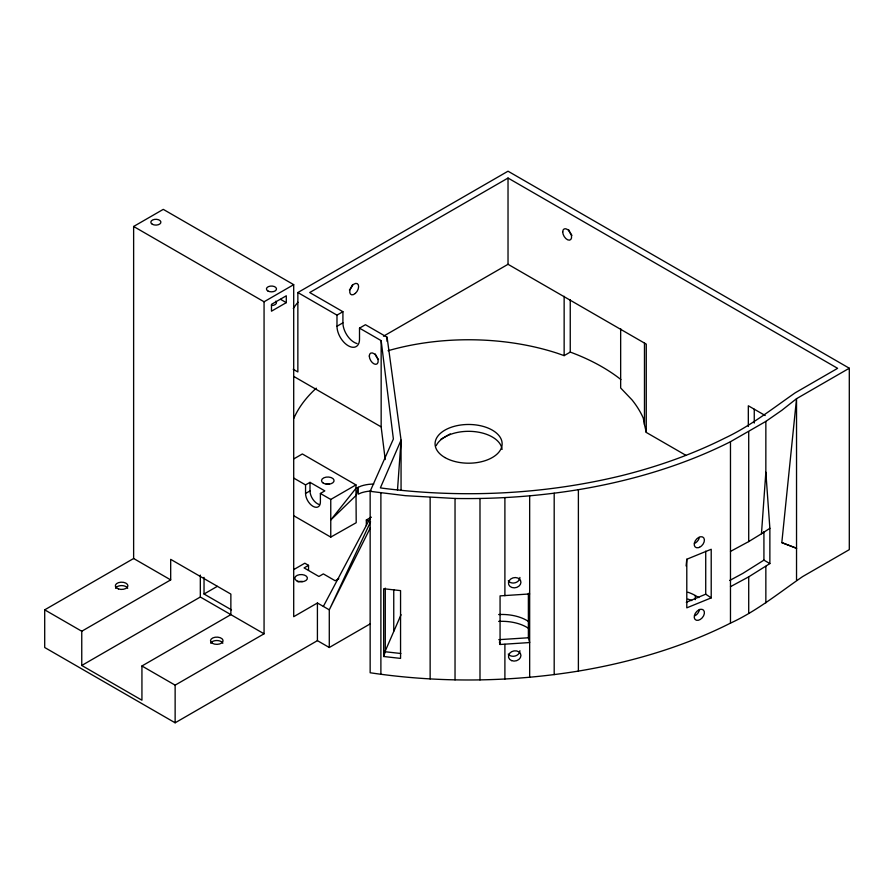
<?xml version="1.0" encoding="UTF-8"?>
<svg xmlns="http://www.w3.org/2000/svg" width="894" height="894" viewBox="0 0 894 894"><rect width="100%" height="100%" fill="white"/><g stroke="black" fill="none" stroke-linecap="round" stroke-linejoin="round"><path stroke-width="1.34" d="M370.194 623.878L329.283 647.502L317.415 640.652L175.135 722.799L44.7 647.502L44.7 609.842L81.756 631.242L81.756 665.471L200.323 597.013L200.323 575.099M231.468 609.853L204.033 594.018L204.033 577.39M175.135 722.799L175.135 685.15L264.065 633.801L264.065 301.781L293.701 284.661L293.701 616.692L317.415 603.003L329.283 609.842L329.283 647.502M305.558 493.466L305.558 484.906L310.006 482.347L324.835 490.895L320.387 493.466L320.387 502.026A10.482 6.046 60 0 1 312.978 506.306A10.482 6.046 60 0 1 305.558 493.466L310.006 490.895L310.006 482.347M308.531 570.238L308.531 565.343L304.82 563.209L293.958 569.478M317.415 640.652L317.415 603.003M355.957 484.906L330.758 499.455L330.758 537.104L356.203 522.711L355.957 484.906L302.351 453.962L294.048 458.756M366.328 525.571L366.328 519.995L371.133 517.224M455.035 679.887L455.035 498.472L405.384 495.678L370.15 491.331L370.15 672.757C439.077 683.027 509.602 682.234 578.384 671.092A397.238 229.345 0 0 0 730.476 623.129C756.704 611.094 779.087 592.823 802.577 576.619L849.3 549.642L849.3 368.227L508.027 171.201L297.858 292.539L297.858 371.949L293.198 369.267M528.376 593.325L528.376 637.768L529.661 642.551L500.07 644.485L500.07 595.885L529.661 593.951M685.888 455.303L646.261 432.428L644.473 424.538L644.473 343.128M646.261 432.428L646.261 344.112L508.027 264.3L383.481 336.211M730.476 623.129L730.476 441.714L765.856 421.398L781.814 410.324L796.532 398.69L849.3 368.227M730.476 551.419L748.714 541.585L748.714 431.88M748.714 541.585L761.464 533.785L765.845 472.233L765.856 421.398M397.495 490.08L401.06 440.139L387.08 337.206L365.445 324.712L359.511 328.143L359.511 339.262A15.936 9.197 60 0 1 348.247 345.766A15.936 9.197 60 0 1 336.982 326.254L336.982 315.135L297.858 292.539M686.123 565.98L686.793 559.242L711.211 549.274L711.211 597.885L686.793 607.842L686.793 559.242M781.814 542.613L796.554 548.29L781.814 542.613L796.532 398.69L796.532 580.105M383.682 656.509L383.682 588.733L400.557 590.621L400.557 658.397L383.682 656.509L385.28 651.76L385.28 588.129M384.655 652.419L401.06 614.703M370.15 491.331L393.382 438.999L381.157 340.636L359.511 328.143M370.574 521.794L329.283 609.842L370.373 527.751M323.349 606.423L370.742 517.09M763.923 531.662L763.923 560.136L742.802 573.412L729.716 580.463M765.845 472.233L769.868 528.32L769.868 563.578L748.714 576.842L730.476 586.676M761.464 533.785L769.868 528.32M44.7 609.842L133.631 558.504L133.631 226.473L163.278 209.364L293.701 284.661M286.292 302.63L271.474 311.19L271.474 304.351L286.292 295.791L286.292 302.63L280.593 299.345M401.06 490.415L401.06 440.139L380.375 487.867L382.733 488.225C462.399 498.371 543.977 494.606 622.056 475.541C657.515 466.634 692.235 454.476 724.956 438.071C750.345 426.136 772.416 408.67 795.224 392.801L837.611 368.328L508.027 178.04L309.715 292.539L342.916 311.704L342.916 322.835A15.936 9.197 60 0 0 357.097 343.587M336.982 315.135L342.916 311.704M336.982 326.254L342.916 322.835M81.756 631.242L170.687 579.893L170.687 559.353L230.864 594.097L230.864 614.636L141.934 665.985L141.934 700.214L81.756 665.471M388.041 350.727A180.264 104.073 0 0 1 557.253 353.219L564.148 355.633L570.249 352.102L571.389 352.504A188.656 108.923 0 0 1 620.917 379.57M440.742 439.39L450.218 433.914M204.033 594.018L217.309 586.352M308.531 565.343L304.083 567.913L318.901 576.474L323.349 573.903L335.205 580.754L338.792 578.675M686.279 602.299L705.724 594.197L711.211 597.885M694.403 543.44L694.582 543.384A6.292 4.157 -51.4 0 0 699.376 537.406M455.035 498.472C496.304 499.176 537.64 496.326 578.384 489.677A397.238 229.345 0 0 0 730.476 441.714M528.376 637.768L498.774 639.679M385.28 651.76L400.858 653.503M765.219 415.531L748.323 405.775L748.323 426.483M763.923 560.136L769.868 563.578M133.631 226.473L264.065 301.781M687.821 592.208A36.129 20.853 0 0 1 695.308 595.527L698.862 597.583M293.88 376.497L381.157 426.885L385.213 459.561M293.701 478.066L305.558 484.906M320.387 493.466L330.758 499.455M366.328 519.995L368.641 521.325M294.003 515.883L330.758 537.104M133.631 558.504L170.687 579.893M200.323 597.013L264.065 633.801M141.934 665.985L175.135 685.15M499.422 642.082L500.07 644.485M644.473 424.538L643.267 418.101A180.264 104.073 0 0 0 632.002 399.875L620.659 387.974L620.659 328.634M765.845 566.36L765.856 602.824M754.257 409.251L754.257 423.052M748.714 576.842L748.714 613.295M705.724 551.151L705.724 594.197M695.308 595.527L695.308 599.639M578.384 489.677L578.384 671.092M570.249 299.702L570.249 352.102M564.148 296.294L564.148 355.633M554.191 493.22L554.191 674.635M529.661 495.879L529.661 677.294M508.027 178.04L508.027 264.3M504.898 497.645L504.898 595.717M504.898 644.317L504.898 679.06M479.989 498.517L479.989 679.932M430.137 497.533L430.137 678.948M393.751 589.716L393.751 631.119M387.08 337.206L387.08 341.385M381.157 340.636L381.157 426.885M380.889 492.94L380.889 674.367M378.52 359.477A6.292 3.632 60 0 1 375.379 354.024M352.549 284.549A6.292 3.632 -60 0 1 349.398 289.991M571.948 235.312A6.292 3.632 60 0 1 568.796 229.859M436.205 445.67A33.536 19.366 0 0 1 471.898 431.411A33.536 19.366 0 0 1 502.07 449.425M293.847 418.291A180.264 104.073 0 0 1 316.297 388.164M293.288 308.452A188.656 108.923 0 0 1 297.937 302.25M699.454 609.496A6.292 4.157 -51.4 0 1 695.029 615.731M519.906 577.446A6.292 5.096 -12.1 0 1 515.279 582.732A6.292 5.096 -12.1 0 1 508.25 580.843M519.906 650.698A6.292 5.096 -12.1 0 1 515.279 655.984A6.292 5.096 -12.1 0 1 508.25 654.095M687.821 599.058A36.129 20.853 0 0 1 691.755 600.578M373.748 484.079A25.155 14.527 0 0 0 361.165 486.023L355.957 488.336L330.758 519.995L356.203 495.321L358.259 487.308L358.259 494.158L361.165 492.873A25.155 14.527 0 0 1 371.122 491.007M319.337 504.551A10.482 6.046 60 0 1 310.006 490.895M326.165 483.967A6.292 3.632 0 0 1 329.428 483.967M297.97 581.882A6.292 3.632 0 0 1 302.742 581.525M498.651 621.397A35.134 20.283 0 0 1 528.857 628.56M498.651 614.547A35.134 20.283 0 0 1 528.857 621.71M210.705 643.222A6.292 3.632 0 0 1 216.784 640.529A6.292 3.632 0 0 1 222.852 643.222M115.549 588.286A6.292 3.632 0 0 1 121.629 585.592A6.292 3.632 0 0 1 127.697 588.286M275.833 301.177A5.029 2.905 0 0 1 271.474 305.536M700.013 609.44L698.683 609.987A6.292 4.157 -51.4 0 0 694.996 619.352A6.292 4.157 -51.4 0 0 703.589 615.832A6.292 4.157 -51.4 0 0 700.013 609.44M699.499 547.307L698.169 547.731A6.292 4.157 -51.4 0 1 695.297 540.769A6.292 4.157 -51.4 0 1 703.857 538.032A6.292 4.157 -51.4 0 1 699.499 547.307M519.101 578.753L517.805 578.027A6.292 5.096 -12.1 0 0 508.474 582.687A6.292 5.096 -12.1 0 0 516.821 587.369A6.292 5.096 -12.1 0 0 519.101 578.753M369.3 356.036A6.292 3.632 60 0 0 375.961 364.327A6.292 3.632 60 0 0 375.961 355.443A6.292 3.632 60 0 0 369.3 356.036M355.331 293.411A6.292 3.632 -60 0 0 357.321 283.666A6.292 3.632 -60 0 0 349.878 290.271A6.292 3.632 -60 0 0 355.331 293.411M562.717 231.87A6.292 3.632 60 0 0 569.389 240.162A6.292 3.632 60 0 0 569.389 231.278A6.292 3.632 60 0 0 562.717 231.87M444.888 457.527A33.536 19.366 0 0 0 500.998 448.844A33.536 19.366 0 0 0 459.918 425.131A33.536 19.366 0 0 0 444.888 457.527M511.569 660.61A6.292 5.096 -12.1 0 0 520.934 655.503A6.292 5.096 -12.1 0 0 511.569 651.726A6.292 5.096 -12.1 0 0 511.569 660.61M323.349 483.196A6.292 3.632 0 0 0 333.864 481.575A6.292 3.632 0 0 0 326.165 477.128A6.292 3.632 0 0 0 323.349 483.196M296.674 580.754A6.292 3.632 0 0 0 307.19 579.122A6.292 3.632 0 0 0 299.49 574.674A6.292 3.632 0 0 0 296.674 580.754M212.336 643.3A6.292 3.632 0 0 0 222.852 641.68A6.292 3.632 0 0 0 215.152 637.232A6.292 3.632 0 0 0 212.336 643.3M118.477 588.945A6.292 3.632 0 0 0 127.909 585.805A6.292 3.632 0 0 0 118.477 582.653A6.292 3.632 0 0 0 118.477 588.945M152.304 224.249A5.029 2.905 0 0 0 160.719 222.952A5.029 2.905 0 0 0 154.561 219.388A5.029 2.905 0 0 0 152.304 224.249M267.921 290.997A5.029 2.905 0 0 0 276.335 289.69A5.029 2.905 0 0 0 270.167 286.136A5.029 2.905 0 0 0 267.921 290.997"/></g></svg>
